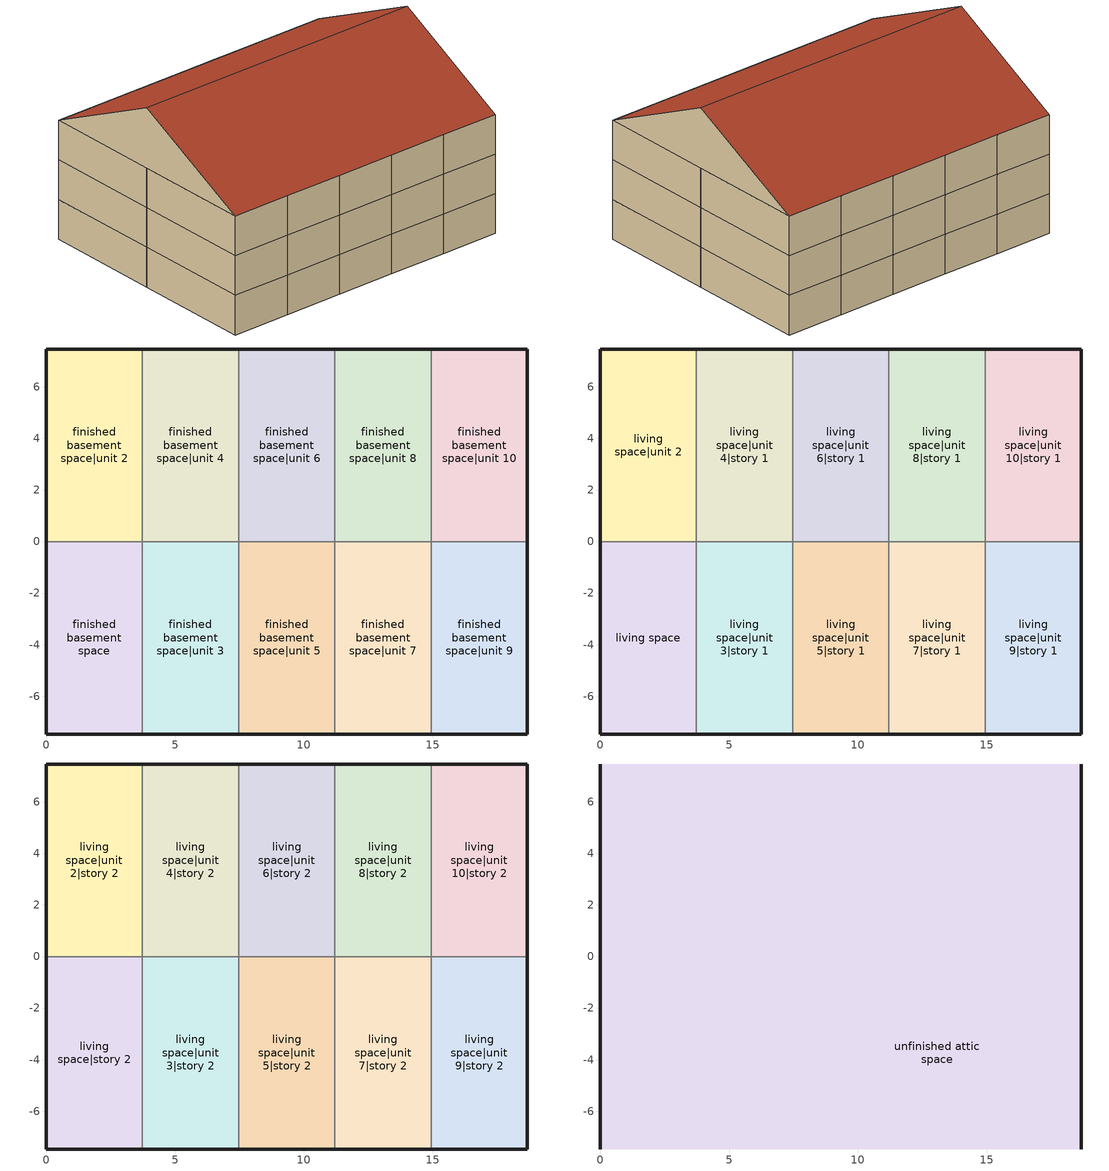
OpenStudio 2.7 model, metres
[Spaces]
finished basement space
 floor foundation: 0,-7.47 0,0 3.73,0 3.73,-7.47 z-2.44
 wall foundation: 0,0 0,-7.47 3.73,-7.47 z-2.44:0
 wall to finished basement space|unit 2: 3.73,0 0,0 z-2.44:0
 wall to finished basement space|unit 3: 3.73,-7.47 3.73,0 z-2.44:0
finished basement space|unit 2
 floor foundation: 0,0 0,7.47 3.73,7.47 3.73,0 z-2.44
 wall foundation: 3.73,7.47 0,7.47 0,0 z-2.44:0
 wall to finished basement space|unit 4: 3.73,0 3.73,7.47 z-2.44:0
finished basement space|unit 3
 floor foundation: 3.73,-7.47 3.73,0 7.47,0 7.47,-7.47 z-2.44
 wall to finished basement space|unit 5: 7.47,-7.47 7.47,0 z-2.44:0
 wall foundation: 3.73,-7.47 7.47,-7.47 z-2.44:0
 wall to finished basement space|unit 4: 7.47,0 3.73,0 z-2.44:0
finished basement space|unit 4
 floor foundation: 3.73,0 3.73,7.47 7.47,7.47 7.47,0 z-2.44
 wall foundation: 7.47,7.47 3.73,7.47 z-2.44:0
 wall to finished basement space|unit 6: 7.47,0 7.47,7.47 z-2.44:0
finished basement space|unit 5
 floor foundation: 7.47,-7.47 7.47,0 11.2,0 11.2,-7.47 z-2.44
 wall to finished basement space|unit 7: 11.2,-7.47 11.2,0 z-2.44:0
 wall foundation: 7.47,-7.47 11.2,-7.47 z-2.44:0
 wall to finished basement space|unit 6: 11.2,0 7.47,0 z-2.44:0
finished basement space|unit 6
 floor foundation: 7.47,0 7.47,7.47 11.2,7.47 11.2,0 z-2.44
 wall foundation: 11.2,7.47 7.47,7.47 z-2.44:0
 wall to finished basement space|unit 8: 11.2,0 11.2,7.47 z-2.44:0
finished basement space|unit 7
 floor foundation: 11.2,-7.47 11.2,0 14.93,0 14.93,-7.47 z-2.44
 wall to finished basement space|unit 9: 14.93,-7.47 14.93,0 z-2.44:0
 wall foundation: 11.2,-7.47 14.93,-7.47 z-2.44:0
 wall to finished basement space|unit 8: 14.93,0 11.2,0 z-2.44:0
finished basement space|unit 8
 floor foundation: 11.2,0 11.2,7.47 14.93,7.47 14.93,0 z-2.44
 wall foundation: 14.93,7.47 11.2,7.47 z-2.44:0
 wall to finished basement space|unit 10: 14.93,0 14.93,7.47 z-2.44:0
finished basement space|unit 9
 floor foundation: 14.93,-7.47 14.93,0 18.67,0 18.67,-7.47 z-2.44
 wall foundation: 14.93,-7.47 18.67,-7.47 18.67,0 z-2.44:0
 wall to finished basement space|unit 10: 18.67,0 14.93,0 z-2.44:0
finished basement space|unit 10
 floor foundation: 14.93,0 14.93,7.47 18.67,7.47 18.67,0 z-2.44
 wall foundation: 18.67,0 18.67,7.47 14.93,7.47 z-2.44:0
living space
 floor to finished basement space: 0,-7.47 0,0 3.73,0 3.73,-7.47 z0
 wall outside: 0,0 0,-7.47 3.73,-7.47 z0:2.44
 wall to living space|unit 2: 3.73,0 0,0 z0:2.44
 wall to living space|unit 3|story 1: 3.73,-7.47 3.73,0 z0:2.44
living space|unit 2
 floor to finished basement space|unit 2: 0,0 0,7.47 3.73,7.47 3.73,0 z0
 wall outside: 3.73,7.47 0,7.47 0,0 z0:2.44
 wall to living space|unit 4|story 1: 3.73,0 3.73,7.47 z0:2.44
living space|unit 3|story 1
 floor to finished basement space|unit 3: 3.73,-7.47 3.73,0 7.47,0 7.47,-7.47 z0
 wall outside: 3.73,-7.47 7.47,-7.47 z0:2.44
 wall to living space|unit 4|story 1: 7.47,0 3.73,0 z0:2.44
 wall to living space|unit 5|story 1: 7.47,-7.47 7.47,0 z0:2.44
living space|unit 4|story 1
 floor to finished basement space|unit 4: 3.73,0 3.73,7.47 7.47,7.47 7.47,0 z0
 wall outside: 7.47,7.47 3.73,7.47 z0:2.44
 wall to living space|unit 6|story 1: 7.47,0 7.47,7.47 z0:2.44
living space|unit 5|story 1
 floor to finished basement space|unit 5: 7.47,-7.47 7.47,0 11.2,0 11.2,-7.47 z0
 wall outside: 7.47,-7.47 11.2,-7.47 z0:2.44
 wall to living space|unit 6|story 1: 11.2,0 7.47,0 z0:2.44
 wall to living space|unit 7|story 1: 11.2,-7.47 11.2,0 z0:2.44
living space|unit 6|story 1
 floor to finished basement space|unit 6: 7.47,0 7.47,7.47 11.2,7.47 11.2,0 z0
 wall outside: 11.2,7.47 7.47,7.47 z0:2.44
 wall to living space|unit 8|story 1: 11.2,0 11.2,7.47 z0:2.44
living space|unit 7|story 1
 floor to finished basement space|unit 7: 11.2,-7.47 11.2,0 14.93,0 14.93,-7.47 z0
 wall outside: 11.2,-7.47 14.93,-7.47 z0:2.44
 wall to living space|unit 8|story 1: 14.93,0 11.2,0 z0:2.44
 wall to living space|unit 9|story 1: 14.93,-7.47 14.93,0 z0:2.44
living space|unit 8|story 1
 floor to finished basement space|unit 8: 11.2,0 11.2,7.47 14.93,7.47 14.93,0 z0
 wall outside: 14.93,7.47 11.2,7.47 z0:2.44
 wall to living space|unit 10|story 1: 14.93,0 14.93,7.47 z0:2.44
living space|unit 9|story 1
 floor to finished basement space|unit 9: 14.93,-7.47 14.93,0 18.67,0 18.67,-7.47 z0
 wall outside: 14.93,-7.47 18.67,-7.47 18.67,0 z0:2.44
 wall to living space|unit 10|story 1: 18.67,0 14.93,0 z0:2.44
living space|unit 10|story 1
 floor to finished basement space|unit 10: 14.93,0 14.93,7.47 18.67,7.47 18.67,0 z0
 wall outside: 18.67,0 18.67,7.47 14.93,7.47 z0:2.44
living space|story 2
 floor to living space: 0,-7.47 0,0 3.73,0 3.73,-7.47 z2.44
 wall outside: 0,0 0,-7.47 3.73,-7.47 z2.44:4.88
 wall to living space|unit 2|story 2: 3.73,0 0,0 z2.44:4.88
 wall to living space|unit 3|story 2: 3.73,-7.47 3.73,0 z2.44:4.88
living space|unit 2|story 2
 floor to living space|unit 2: 0,0 0,7.47 3.73,7.47 3.73,0 z2.44
 wall outside: 3.73,7.47 0,7.47 0,0 z2.44:4.88
 wall to living space|unit 4|story 2: 3.73,0 3.73,7.47 z2.44:4.88
living space|unit 3|story 2
 floor to living space|unit 3|story 1: 3.73,-7.47 3.73,0 7.47,0 7.47,-7.47 z2.44
 wall outside: 3.73,-7.47 7.47,-7.47 z2.44:4.88
 wall to living space|unit 4|story 2: 7.47,0 3.73,0 z2.44:4.88
 wall to living space|unit 5|story 2: 7.47,-7.47 7.47,0 z2.44:4.88
living space|unit 4|story 2
 floor to living space|unit 4|story 1: 3.73,0 3.73,7.47 7.47,7.47 7.47,0 z2.44
 wall outside: 7.47,7.47 3.73,7.47 z2.44:4.88
 wall to living space|unit 6|story 2: 7.47,0 7.47,7.47 z2.44:4.88
living space|unit 5|story 2
 floor to living space|unit 5|story 1: 7.47,-7.47 7.47,0 11.2,0 11.2,-7.47 z2.44
 wall outside: 7.47,-7.47 11.2,-7.47 z2.44:4.88
 wall to living space|unit 6|story 2: 11.2,0 7.47,0 z2.44:4.88
 wall to living space|unit 7|story 2: 11.2,-7.47 11.2,0 z2.44:4.88
living space|unit 6|story 2
 floor to living space|unit 6|story 1: 7.47,0 7.47,7.47 11.2,7.47 11.2,0 z2.44
 wall outside: 11.2,7.47 7.47,7.47 z2.44:4.88
 wall to living space|unit 8|story 2: 11.2,0 11.2,7.47 z2.44:4.88
living space|unit 7|story 2
 floor to living space|unit 7|story 1: 11.2,-7.47 11.2,0 14.93,0 14.93,-7.47 z2.44
 wall outside: 11.2,-7.47 14.93,-7.47 z2.44:4.88
 wall to living space|unit 8|story 2: 14.93,0 11.2,0 z2.44:4.88
 wall to living space|unit 9|story 2: 14.93,-7.47 14.93,0 z2.44:4.88
living space|unit 8|story 2
 floor to living space|unit 8|story 1: 11.2,0 11.2,7.47 14.93,7.47 14.93,0 z2.44
 wall outside: 14.93,7.47 11.2,7.47 z2.44:4.88
 wall to living space|unit 10|story 2: 14.93,0 14.93,7.47 z2.44:4.88
living space|unit 9|story 2
 floor to living space|unit 9|story 1: 14.93,-7.47 14.93,0 18.67,0 18.67,-7.47 z2.44
 wall outside: 14.93,-7.47 18.67,-7.47 18.67,0 z2.44:4.88
 wall to living space|unit 10|story 2: 18.67,0 14.93,0 z2.44:4.88
living space|unit 10|story 2
 floor to living space|unit 10|story 1: 14.93,0 14.93,7.47 18.67,7.47 18.67,0 z2.44
 wall outside: 18.67,0 18.67,7.47 14.93,7.47 z2.44:4.88
unfinished attic space
 floor to living space|unit 2|story 2: 3.73,7.47 3.73,0 0,0 0,7.47 z4.88
 floor to living space|story 2: 3.73,0 3.73,-7.47 0,-7.47 0,0 z4.88
 floor to living space|unit 3|story 2: 7.47,0 7.47,-7.47 3.73,-7.47 3.73,0 z4.88
 floor to living space|unit 7|story 2: 14.93,0 14.93,-7.47 11.2,-7.47 11.2,0 z4.88
 floor to living space|unit 4|story 2: 7.47,7.47 7.47,0 3.73,0 3.73,7.47 z4.88
 floor to living space|unit 5|story 2: 11.2,0 11.2,-7.47 7.47,-7.47 7.47,0 z4.88
 floor to living space|unit 6|story 2: 11.2,7.47 11.2,0 7.47,0 7.47,7.47 z4.88
 floor to living space|unit 8|story 2: 14.93,7.47 14.93,0 11.2,0 11.2,7.47 z4.88
 floor to living space|unit 9|story 2: 18.67,0 18.67,-7.47 14.93,-7.47 14.93,0 z4.88
 floor to living space|unit 10|story 2: 18.67,7.47 18.67,0 14.93,0 14.93,7.47 z4.88
 wall outside: 0,0,8.61 0,7.47,4.88 0,-7.47,4.88; 18.67,0,8.61 18.67,-7.47,4.88 18.67,7.47,4.88
 roof outside: 0,0,8.61 18.67,0,8.61 18.67,7.47,4.88 0,7.47,4.88; 18.67,0,8.61 0,0,8.61 0,-7.47,4.88 18.67,-7.47,4.88
[Building]
Building 1: North Axis {deg}=0; Standards Number of Stories=3; Standards Number of Above Ground Stories=2; Standards Building Type=singlefamilyattached; Standards Number of Living Units=10
[Site]
Denver Intl Ap_CO_USA: Latitude {deg}=39.83; Longitude {deg}=-104.65; Time Zone {hr}=-7; Elevation {m}=1650
[ClimateZones]
Climate Zone Institution Name 2=Building America; Climate Zone Document Year 2=0; Climate Zone Value 2=Cold
[Site:WaterMainsTemperature]
Calculation Method=Correlation; Annual Average Outdoor Air Temperature {C}=10.8753; Maximum Difference In Monthly Average Outdoor Air Temperatures {deltaC}=23.1524
[Site:GroundTemperature:Deep]
10.8753, 10.8753, 10.8753, 10.8753, 10.8753, 10.8753, 10.8753, 10.8753, 10.8753, 10.8753, 10.8753, 10.8753
[ThermalZone] Use Ideal Air Loads=No
living zone; living zone|unit 2; living zone|unit 3; living zone|unit 4; living zone|unit 5; living zone|unit 6; living zone|unit 7; living zone|unit 8; living zone|unit 9; living zone|unit 10; finished basement zone; finished basement zone|unit 2; finished basement zone|unit 3; finished basement zone|unit 4; finished basement zone|unit 5; finished basement zone|unit 6; finished basement zone|unit 7; finished basement zone|unit 8; finished basement zone|unit 9; finished basement zone|unit 10; unfinished attic zone
[Sizing:Zone] Zone Cooling Design Supply Air Temperature Input Method=SupplyAirTemperature; Zone Cooling Design Supply Air Temperature {C}=14; Zone Cooling Design Supply Air Temperature Difference {deltaC}=11.11; Zone Heating Design Supply Air Temperature Input Method=SupplyAirTemperature; Zone Heating Design Supply Air Temperature {C}=40; Zone Heating Design Supply Air Temperature Difference {deltaC}=11.11; Zone Cooling Design Supply Air Humidity Ratio {kg-H2O/kg-air}=0.0085; Zone Heating Design Supply Air Humidity Ratio {kg-H2O/kg-air}=0.008; Cooling Design Air Flow Method=DesignDay; Heating Design Air Flow Method=DesignDay; Account for Dedicated Outdoor Air System=No; Dedicated Outdoor Air System Control Strategy=NeutralSupplyAir; Dedicated Outdoor Air Low Setpoint Temperature for Design {C}=autosize; Dedicated Outdoor Air High Setpoint Temperature for Design {C}=autosize
living zone; living zone|unit 2; living zone|unit 3; living zone|unit 4; living zone|unit 5; living zone|unit 6; living zone|unit 7; living zone|unit 8; living zone|unit 9; living zone|unit 10; finished basement zone; finished basement zone|unit 2; finished basement zone|unit 3; finished basement zone|unit 4; finished basement zone|unit 5; finished basement zone|unit 6; finished basement zone|unit 7; finished basement zone|unit 8; finished basement zone|unit 9; finished basement zone|unit 10; unfinished attic zone
[Space]
Name | Space Type | Thermal Zone | Building Unit
living space; living space|story 2 | Space Type 1 | living zone | unit 1
living space|unit 2; living space|unit 2|story 2 | Space Type 1 | living zone|unit 2 | unit 2
living space|unit 3|story 1; living space|unit 3|story 2 | Space Type 1 | living zone|unit 3 | unit 3
living space|unit 4|story 1; living space|unit 4|story 2 | Space Type 1 | living zone|unit 4 | unit 4
living space|unit 5|story 1; living space|unit 5|story 2 | Space Type 1 | living zone|unit 5 | unit 5
living space|unit 6|story 1; living space|unit 6|story 2 | Space Type 1 | living zone|unit 6 | unit 6
living space|unit 7|story 1; living space|unit 7|story 2 | Space Type 1 | living zone|unit 7 | unit 7
living space|unit 8|story 1; living space|unit 8|story 2 | Space Type 1 | living zone|unit 8 | unit 8
living space|unit 9|story 1; living space|unit 9|story 2 | Space Type 1 | living zone|unit 9 | unit 9
living space|unit 10|story 1; living space|unit 10|story 2 | Space Type 1 | living zone|unit 10 | unit 10
finished basement space | Space Type 2 | finished basement zone | unit 1
finished basement space|unit 2 | Space Type 2 | finished basement zone|unit 2 | unit 2
finished basement space|unit 3 | Space Type 2 | finished basement zone|unit 3 | unit 3
finished basement space|unit 4 | Space Type 2 | finished basement zone|unit 4 | unit 4
finished basement space|unit 5 | Space Type 2 | finished basement zone|unit 5 | unit 5
finished basement space|unit 6 | Space Type 2 | finished basement zone|unit 6 | unit 6
finished basement space|unit 7 | Space Type 2 | finished basement zone|unit 7 | unit 7
finished basement space|unit 8 | Space Type 2 | finished basement zone|unit 8 | unit 8
finished basement space|unit 9 | Space Type 2 | finished basement zone|unit 9 | unit 9
finished basement space|unit 10 | Space Type 2 | finished basement zone|unit 10 | unit 10
unfinished attic space | Space Type 3 | unfinished attic zone
[SpaceType]
Name | Standards Space Type
Space Type 1 | living
Space Type 2 | finished basement
Space Type 3 | unfinished attic
[BuildingUnit] Building Unit Type=Residential
unit 1; unit 2; unit 3; unit 4; unit 5; unit 6; unit 7; unit 8; unit 9; unit 10
